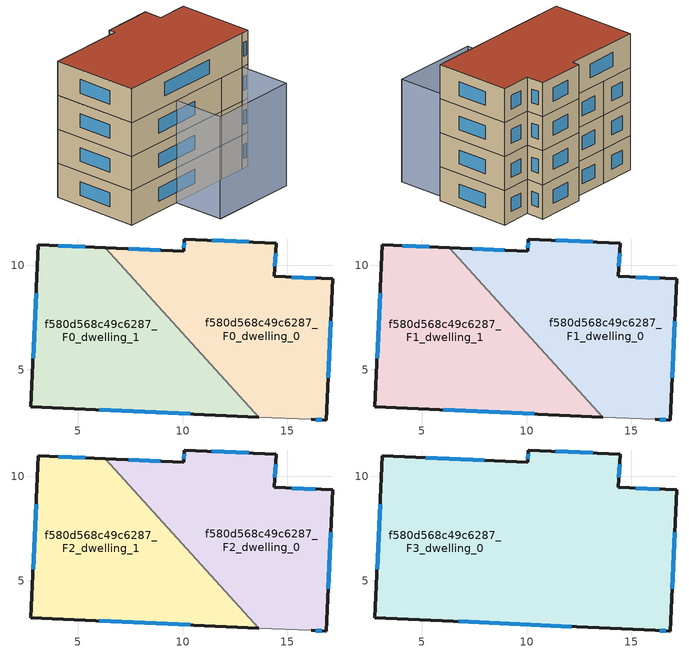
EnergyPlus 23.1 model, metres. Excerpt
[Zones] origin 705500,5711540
f580d568c49c6287_F0_dwelling_0
 floor ground (EU_floor_Construction): 17.17,9.35 16.86,2.61 16.15,2.64 13.64,2.75 6.31,10.84 10.06,10.66 10.09,11.25 14.46,11.05 14.39,9.47 z0
 wall outside (EU_wall_Construction): 16.15,2.64 16.86,2.61 17.17,9.35 14.39,9.47 14.46,11.05 10.09,11.25 10.06,10.66 6.31,10.84 z0:3
 wall adiabatic (EU_wall_Construction): 13.64,2.75 16.15,2.64 z0:3
 wall to f580d568c49c6287_F0_dwelling_1 (EU_wall_Construction): 6.31,10.84 13.63,2.75 z0:3
 window (EU_Window_Construction): 16.34,9.38 15.22,9.43 / 16.95,4.63 17.07,7.33 / 16.36,2.63 16.65,2.62 / 8.93,10.71 7.43,10.78 / 10.08,11.08 10.06,10.84 / 13.15,11.11 11.4,11.19 / 14.41,9.94 14.44,10.58 z0.9:2.1
f580d568c49c6287_F0_dwelling_1
 floor ground (EU_floor_Construction): 6.31,10.84 13.64,2.75 2.76,3.25 3.11,10.98 z0
 wall outside (EU_wall_Construction): 6.31,10.84 3.11,10.98 2.76,3.25 13.64,2.75 z0:3
 window (EU_Window_Construction): 6.01,3.1 10.38,2.9 / 3.01,8.67 2.86,5.57 / 5.36,10.88 4.07,10.94 z0.9:2.1
f580d568c49c6287_F1_dwelling_0
 floor to f580d568c49c6287_F0_dwelling_0 (EU_floor_Construction): 17.17,9.35 16.86,2.61 16.15,2.64 13.63,2.75 6.31,10.84 10.05,10.66 10.09,11.25 14.46,11.05 14.39,9.47 z3
 wall outside (EU_wall_Construction): 16.15,2.64 16.86,2.61 17.17,9.35 14.39,9.47 14.46,11.05 10.09,11.25 10.06,10.66 6.31,10.84 z3:6
 wall adiabatic (EU_wall_Construction): 13.64,2.75 16.15,2.64 z3:6
 wall to f580d568c49c6287_F1_dwelling_1 (EU_wall_Construction): 6.31,10.84 13.63,2.75 z3:6
 window (EU_Window_Construction): 16.34,9.38 15.22,9.43 / 16.95,4.63 17.07,7.33 / 16.36,2.63 16.65,2.62 / 8.93,10.71 7.43,10.78 / 10.08,11.08 10.06,10.84 / 13.15,11.11 11.4,11.19 / 14.41,9.94 14.44,10.58 z3.9:5.1
f580d568c49c6287_F1_dwelling_1
 floor to f580d568c49c6287_F0_dwelling_1 (EU_floor_Construction): 6.31,10.84 13.63,2.75 2.75,3.25 3.11,10.98 z3
 wall outside (EU_wall_Construction): 6.31,10.84 3.11,10.98 2.76,3.25 13.64,2.75 z3:6
 window (EU_Window_Construction): 6.01,3.1 10.38,2.9 / 3.01,8.67 2.86,5.57 / 5.36,10.88 4.07,10.94 z3.9:5.1
f580d568c49c6287_F2_dwelling_0
 floor to f580d568c49c6287_F1_dwelling_0 (EU_floor_Construction): 17.17,9.35 16.86,2.61 16.15,2.64 13.63,2.75 6.31,10.84 10.05,10.66 10.09,11.25 14.46,11.05 14.39,9.47 z6
 wall outside (EU_wall_Construction): 16.15,2.64 16.86,2.61 17.17,9.35 14.39,9.47 14.46,11.05 10.09,11.25 10.06,10.66 6.31,10.84 z6:9
 wall adiabatic (EU_wall_Construction): 13.64,2.75 16.15,2.64 z6:9
 wall to f580d568c49c6287_F2_dwelling_1 (EU_wall_Construction): 6.31,10.84 13.63,2.75 z6:9
 window (EU_Window_Construction): 16.34,9.38 15.22,9.43 / 16.95,4.63 17.07,7.33 / 16.36,2.63 16.65,2.62 / 8.93,10.71 7.43,10.78 / 10.08,11.08 10.06,10.84 / 13.15,11.11 11.4,11.19 / 14.41,9.94 14.44,10.58 z6.9:8.1
f580d568c49c6287_F2_dwelling_1
 floor to f580d568c49c6287_F1_dwelling_1 (EU_floor_Construction): 6.31,10.84 13.63,2.75 2.75,3.25 3.11,10.98 z6
 wall outside (EU_wall_Construction): 6.31,10.84 3.11,10.98 2.76,3.25 13.64,2.75 z6:9
 window (EU_Window_Construction): 6.01,3.1 10.38,2.9 / 3.01,8.67 2.86,5.57 / 5.36,10.88 4.07,10.94 z6.9:8.1
f580d568c49c6287_F3_dwelling_0
 floor to f580d568c49c6287_F2_dwelling_0 (EU_floor_Construction): 17.17,9.35 16.86,2.61 16.15,2.64 13.63,2.75 6.31,10.84 10.05,10.66 10.09,11.25 14.46,11.05 14.39,9.47 z9
 floor to f580d568c49c6287_F2_dwelling_1 (EU_floor_Construction): 6.31,10.84 13.63,2.75 2.75,3.25 3.11,10.98 z9
 wall outside (EU_wall_Construction): 17.17,9.35 14.39,9.47 14.46,11.05 10.09,11.25 10.06,10.66 3.11,10.98 2.76,3.25 16.15,2.64 16.86,2.61 17.17,9.35 z9:12
 window (EU_Window_Construction): 16.34,9.38 15.22,9.43 / 16.95,4.63 17.07,7.33 / 16.36,2.63 16.65,2.62 / 6.77,3.07 12.14,2.82 / 3.01,8.67 2.86,5.57 / 7.98,10.76 5.19,10.89 / 10.08,11.08 10.06,10.84 / 13.15,11.11 11.4,11.19 / 14.41,9.94 14.44,10.58 z9.9:11.1
 roof outside (EU_roof_Construction): 16.86,2.61 17.17,9.35 14.39,9.47 14.46,11.05 10.09,11.25 10.06,10.66 3.11,10.98 2.76,3.25 16.15,2.64 z12
shading: 7.95,-1.61 15.96,-1.94 z0:6; 15.96,-1.94 7.95,-1.61 / 7.95,-1.61 8.14,3 / 8.14,3 16.16,2.67 / 16.16,2.67 15.96,-1.94 z0:9
[Building]
EU S2 Campaign: North Axis=0; Terrain=City; Solar Distribution=FullExterior
[Site:Location]
London: Latitude=51.5; Longitude=-0.5; Time Zone=0; Elevation=25
[SizingPeriod:WeatherFileDays]
AnnualSizingPeriod: Begin Month=1; Begin Day of Month=1; End Month=12; End Day of Month=31; Day of Week for Start Day=Monday; Use Weather File Daylight Saving Period=No; Use Weather File Rain and Snow Indicators=No
[MATERIAL]
EU_InternalMass_Material: Roughness=MediumRough; Thickness=0.1; Conductivity=1; Density=1800; Specific Heat=900; Thermal Absorptance=0.9; Solar Absorptance=0.7; Visible Absorptance=0.7
[MATERIAL:NOMASS] Roughness=MediumRough; Thermal Absorptance=0.9; Solar Absorptance=0.7; Visible Absorptance=0.7
Name | Thermal Resistance
EU_wall_NoMass | 1.04674
EU_roof_NoMass | 4.32442
EU_floor_NoMass | 2.04616
[WINDOWMATERIAL:SIMPLEGLAZINGSYSTEM]
EU_Window_SimpleGlazing: UFactor=4.25843; Solar Heat Gain Coefficient=0.85; Visible Transmittance=0.85
[CONSTRUCTION]
EU_wall_Construction: EU_wall_NoMass
EU_roof_Construction: EU_roof_NoMass
EU_floor_Construction: EU_floor_NoMass
EU_Window_Construction: EU_Window_SimpleGlazing
EU_InternalMass_Construction: EU_InternalMass_Material
[ZONE] Type=1; Multiplier=1; Ceiling Height=autocalculate; Floor Area=autocalculate; Part of Total Floor Area=Yes
Name | Volume
f580d568c49c6287_F0_dwelling_0; f580d568c49c6287_F1_dwelling_0; f580d568c49c6287_F2_dwelling_0 | 163.613
f580d568c49c6287_F3_dwelling_0 | 327.228
f580d568c49c6287_F0_dwelling_1 | 163.621
f580d568c49c6287_F1_dwelling_1; f580d568c49c6287_F2_dwelling_1 | 163.619
[INTERNALMASS] Construction=EU_InternalMass_Construction
Name | Zone or ZoneList | Surface Area
f580d568c49c6287_F0_dwelling_0_EU_InternalMass | f580d568c49c6287_F0_dwelling_0 | 54.5374
f580d568c49c6287_F0_dwelling_1_EU_InternalMass | f580d568c49c6287_F0_dwelling_1 | 54.54
f580d568c49c6287_F1_dwelling_0_EU_InternalMass | f580d568c49c6287_F1_dwelling_0 | 54.5374
f580d568c49c6287_F1_dwelling_1_EU_InternalMass | f580d568c49c6287_F1_dwelling_1 | 54.54
f580d568c49c6287_F2_dwelling_0_EU_InternalMass | f580d568c49c6287_F2_dwelling_0 | 54.5374
f580d568c49c6287_F2_dwelling_1_EU_InternalMass | f580d568c49c6287_F2_dwelling_1 | 54.54
f580d568c49c6287_F3_dwelling_0_EU_InternalMass | f580d568c49c6287_F3_dwelling_0 | 109.078
[OTHEREQUIPMENT] Fuel Type=Electricity; Design Level Calculation Method=Watts/Area; Power per Zone Floor Area=1; Fraction Latent=0; Fraction Radiant=0; Fraction Lost=0; Carbon Dioxide Generation Rate=0; EndUse Subcategory=EU_Step8_InternalGains
Name | Zone or ZoneList or Space or SpaceList | Schedule
EU_Step8_InternalGain_f580d568c49c6287_F0_dwelling_0_f000 | f580d568c49c6287_F0_dwelling_0 | EU_Step8_GainSchedule_f580d568c49c6287_F0_dwelling_0_f000
EU_Step8_InternalGain_f580d568c49c6287_F0_dwelling_1_f000 | f580d568c49c6287_F0_dwelling_1 | EU_Step8_GainSchedule_f580d568c49c6287_F0_dwelling_1_f000
EU_Step8_InternalGain_f580d568c49c6287_F1_dwelling_0_f000 | f580d568c49c6287_F1_dwelling_0 | EU_Step8_GainSchedule_f580d568c49c6287_F1_dwelling_0_f000
EU_Step8_InternalGain_f580d568c49c6287_F1_dwelling_1_f000 | f580d568c49c6287_F1_dwelling_1 | EU_Step8_GainSchedule_f580d568c49c6287_F1_dwelling_1_f000
EU_Step8_InternalGain_f580d568c49c6287_F2_dwelling_0_f000 | f580d568c49c6287_F2_dwelling_0 | EU_Step8_GainSchedule_f580d568c49c6287_F2_dwelling_0_f000
EU_Step8_InternalGain_f580d568c49c6287_F2_dwelling_1_f000 | f580d568c49c6287_F2_dwelling_1 | EU_Step8_GainSchedule_f580d568c49c6287_F2_dwelling_1_f000
EU_Step8_InternalGain_f580d568c49c6287_F3_dwelling_0_f000 | f580d568c49c6287_F3_dwelling_0 | EU_Step8_GainSchedule_f580d568c49c6287_F3_dwelling_0_f000
[ZONEVENTILATION:DESIGNFLOWRATE] Schedule=EU_AlwaysOn; Design Flow Rate Calculation Method=AirChanges/Hour; Air Changes per Hour=0.488719; Ventilation Type=Natural; Fan Pressure Rise=0; Fan Total Efficiency=1; Constant Term Coefficient=1; Temperature Term Coefficient=0; Velocity Term Coefficient=0; Velocity Squared Term Coefficient=0; Minimum Indoor Temperature=-100; Maximum Indoor Temperature=100; Delta Temperature=-100; Minimum Outdoor Temperature=-100; Maximum Outdoor Temperature=100; Maximum Wind Speed=40
Name | Zone or ZoneList or Space or SpaceList
EU_ConstantAir_f580d568c49c6287_F0_dwelling_0 | f580d568c49c6287_F0_dwelling_0
EU_ConstantAir_f580d568c49c6287_F0_dwelling_1 | f580d568c49c6287_F0_dwelling_1
EU_ConstantAir_f580d568c49c6287_F1_dwelling_0 | f580d568c49c6287_F1_dwelling_0
EU_ConstantAir_f580d568c49c6287_F1_dwelling_1 | f580d568c49c6287_F1_dwelling_1
EU_ConstantAir_f580d568c49c6287_F2_dwelling_0 | f580d568c49c6287_F2_dwelling_0
EU_ConstantAir_f580d568c49c6287_F2_dwelling_1 | f580d568c49c6287_F2_dwelling_1
EU_ConstantAir_f580d568c49c6287_F3_dwelling_0 | f580d568c49c6287_F3_dwelling_0
[HVACTEMPLATE:THERMOSTAT] Constant Heating Setpoint=20; Constant Cooling Setpoint=50
EU_HeatOnly_f580d568c49c6287_F0_dwelling_0; EU_HeatOnly_f580d568c49c6287_F0_dwelling_1; EU_HeatOnly_f580d568c49c6287_F1_dwelling_0; EU_HeatOnly_f580d568c49c6287_F1_dwelling_1; EU_HeatOnly_f580d568c49c6287_F2_dwelling_0; EU_HeatOnly_f580d568c49c6287_F2_dwelling_1; EU_HeatOnly_f580d568c49c6287_F3_dwelling_0
[HVACTEMPLATE:ZONE:IDEALLOADSAIRSYSTEM] System Availability Schedule=EU_AlwaysOn; Maximum Heating Supply Air Temperature=50; Minimum Cooling Supply Air Temperature=13; Maximum Heating Supply Air Humidity Ratio=0.0156; Minimum Cooling Supply Air Humidity Ratio=0.0077; Heating Limit=NoLimit; Cooling Limit=NoLimit; Heating Availability Schedule=EU_AlwaysOn; Cooling Availability Schedule=EU_CoolingOff; Dehumidification Control Type=ConstantSensibleHeatRatio; Cooling Sensible Heat Ratio=0.7; Dehumidification Setpoint=60; Humidification Control Type=None; Humidification Setpoint=30; Outdoor Air Method=None; Outdoor Air Flow Rate per Person=0.00944; Outdoor Air Flow Rate per Zone Floor Area=0; Outdoor Air Flow Rate per Zone=0; Demand Controlled Ventilation Type=None; Outdoor Air Economizer Type=NoEconomizer; Heat Recovery Type=None; Sensible Heat Recovery Effectiveness=0.7; Latent Heat Recovery Effectiveness=0.65
Name | Template Thermostat
f580d568c49c6287_F0_dwelling_0 | EU_HeatOnly_f580d568c49c6287_F0_dwelling_0
f580d568c49c6287_F0_dwelling_1 | EU_HeatOnly_f580d568c49c6287_F0_dwelling_1
f580d568c49c6287_F1_dwelling_0 | EU_HeatOnly_f580d568c49c6287_F1_dwelling_0
f580d568c49c6287_F1_dwelling_1 | EU_HeatOnly_f580d568c49c6287_F1_dwelling_1
f580d568c49c6287_F2_dwelling_0 | EU_HeatOnly_f580d568c49c6287_F2_dwelling_0
f580d568c49c6287_F2_dwelling_1 | EU_HeatOnly_f580d568c49c6287_F2_dwelling_1
f580d568c49c6287_F3_dwelling_0 | EU_HeatOnly_f580d568c49c6287_F3_dwelling_0
[SIZING:ZONE] Zone Cooling Design Supply Air Temperature Input Method=SupplyAirTemperature; Zone Cooling Design Supply Air Temperature=13; Zone Heating Design Supply Air Temperature Input Method=SupplyAirTemperature; Zone Heating Design Supply Air Temperature=50; Zone Cooling Design Supply Air Humidity Ratio=0.008; Zone Heating Design Supply Air Humidity Ratio=0.008; Cooling Design Air Flow Method=DesignDay; Cooling Design Air Flow Rate=0; Cooling Minimum Air Flow per Zone Floor Area=0.000762; Cooling Minimum Air Flow=0; Cooling Minimum Air Flow Fraction=0.2; Heating Design Air Flow Method=DesignDay; Heating Design Air Flow Rate=0; Heating Maximum Air Flow per Zone Floor Area=0.002032; Heating Maximum Air Flow=0.141576; Heating Maximum Air Flow Fraction=0.3; Account for Dedicated Outdoor Air System=No; Dedicated Outdoor Air System Control Strategy=NeutralSupplyAir; Dedicated Outdoor Air Low Setpoint Temperature for Design=autosize; Dedicated Outdoor Air High Setpoint Temperature for Design=autosize; Zone Load Sizing Method=Sensible Load Only No Latent Load; Zone Latent Cooling Design Supply Air Humidity Ratio Input Method=HumidityRatioDifference; Zone Cooling Design Supply Air Humidity Ratio Difference=0.005; Zone Latent Heating Design Supply Air Humidity Ratio Input Method=HumidityRatioDifference; Zone Humidification Design Supply Air Humidity Ratio Difference=0.005
f580d568c49c6287_F0_dwelling_0; f580d568c49c6287_F0_dwelling_1; f580d568c49c6287_F1_dwelling_0; f580d568c49c6287_F1_dwelling_1; f580d568c49c6287_F2_dwelling_0; f580d568c49c6287_F2_dwelling_1; f580d568c49c6287_F3_dwelling_0
[SCHEDULE:CONSTANT]
Name | Hourly Value
EU_AlwaysOn | 1
EU_CoolingOff | 0
[SCHEDULE:FILE] Column Number=1; Rows to Skip at Top=0; Number of Hours of Data=8760; Column Separator=Comma; Interpolate to Timestep=No; Minutes per Item=60; Adjust Schedule for Daylight Savings=Yes
Name | File
EU_Step8_GainSchedule_f580d568c49c6287_F0_dwelling_0_f000 | ../../schedules/f580d568c49c6287/f580d568c49c6287_F0_dwelling_0_f000_gain.csv
EU_Step8_GainSchedule_f580d568c49c6287_F0_dwelling_1_f000 | ../../schedules/f580d568c49c6287/f580d568c49c6287_F0_dwelling_1_f000_gain.csv
EU_Step8_GainSchedule_f580d568c49c6287_F1_dwelling_0_f000 | ../../schedules/f580d568c49c6287/f580d568c49c6287_F1_dwelling_0_f000_gain.csv
EU_Step8_GainSchedule_f580d568c49c6287_F1_dwelling_1_f000 | ../../schedules/f580d568c49c6287/f580d568c49c6287_F1_dwelling_1_f000_gain.csv
EU_Step8_GainSchedule_f580d568c49c6287_F2_dwelling_0_f000 | ../../schedules/f580d568c49c6287/f580d568c49c6287_F2_dwelling_0_f000_gain.csv
EU_Step8_GainSchedule_f580d568c49c6287_F2_dwelling_1_f000 | ../../schedules/f580d568c49c6287/f580d568c49c6287_F2_dwelling_1_f000_gain.csv
EU_Step8_GainSchedule_f580d568c49c6287_F3_dwelling_0_f000 | ../../schedules/f580d568c49c6287/f580d568c49c6287_F3_dwelling_0_f000_gain.csv
